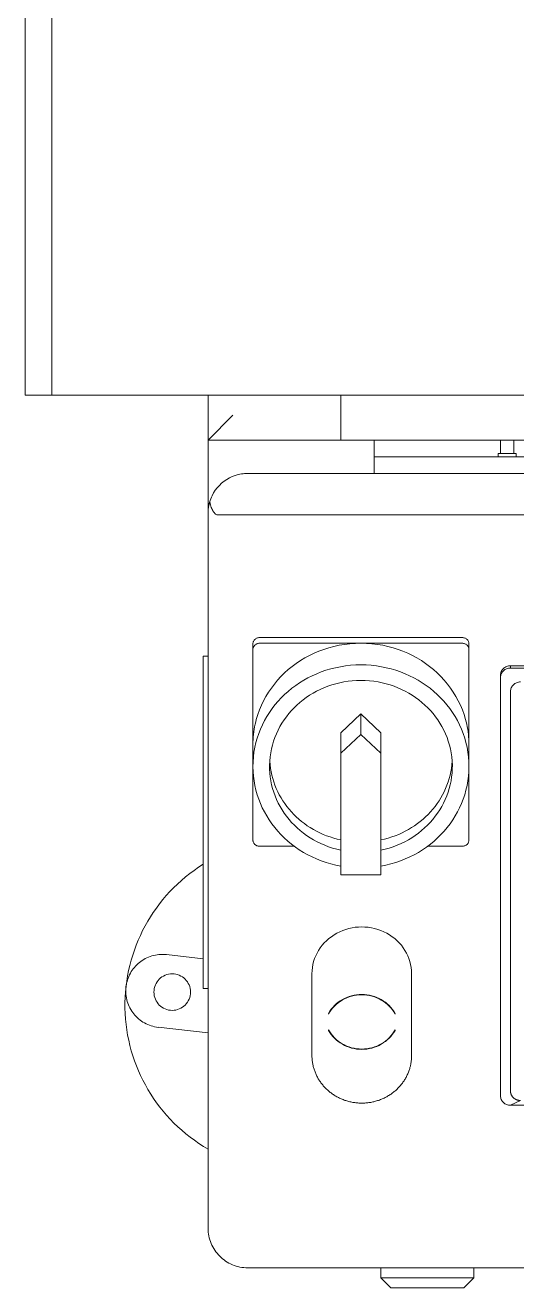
# Model space of a CAD drawing. Extents: x -681219 to -550379, y -242630 to -158199.
# Drawn here: x -672009.9 to -671862, y -214465.5 to -214085.7 of the extents above; entities that cross this region are included whole.
import ezdxf

# ---------------------------------------------------------------- set-up
doc = ezdxf.new("R2010")
doc.units = 0
doc.header["$LTSCALE"] = 1000
doc.linetypes.add('DASHED2', pattern=[9.525, 6.35, -3.175])
doc.layers.get('0').update_dxf_attribs({"linetype": 'CONTINUOUS'})
doc.layers.add('future', color=4, linetype='DASHED2', lineweight=0)

# ---------------------------------------------------------------- blocks, each defined once
blk = doc.blocks.new('A$Caddf9ae6')
at = {"color": 0}
for p, q in [((-280.69, -3090.97), (-280.69, -3534.97)), ((-316.69, -3484.97), (-316.69, -3140.97)), ((-543.19, -3149.97), (-543.19, -3475.97)), ((-304.19, -3475.97), (-304.19, -3149.97)), ((-294.19, -3447.97), (-294.19, -3177.97)), ((-299.19, -3437.97), (-299.19, -3187.97)), ((-494.3, -3222.97), (-494.3, -3396.97)), ((-494.3, -3222.97), (-494.3, -3396.97)), ((-362.74, -3396.97), (-362.74, -3222.97)), ((-362.74, -3396.97), (-362.74, -3222.97)), ((-362.06, -3222.97), (-362.06, -3396.97)), ((-362.06, -3222.97), (-362.06, -3396.97)), ((-494.3, -3396.97), (-492.85, -3393.97)), ((-492.85, -3393.97), (-494.3, -3396.97)), ((-299.19, -3395.22), (-298.19, -3395.22)), ((-298.19, -3400.72), (-298.19, -3395.22)), ((-369.75, -3396.97), (-490.03, -3396.97)), ((-369.75, -3396.97), (-490.03, -3396.97)), ((-362.06, -3396.97), (-362.74, -3396.97)), ((-362.06, -3396.97), (-362.74, -3396.97)), ((-298.19, -3395.97), (-294.19, -3395.97)), ((-491.48, -3399.97), (-365.56, -3399.97)), ((-491.48, -3399.97), (-365.56, -3399.97)), ((-365.56, -3399.97), (-364.88, -3399.97)), ((-365.56, -3399.97), (-364.88, -3399.97)), ((-299.19, -3400.72), (-298.19, -3400.72)), ((-298.19, -3399.97), (-294.19, -3399.97)), ((-549.19, -3410.97), (-546.19, -3407.97)), ((-546.19, -3407.97), (-546.19, -3435.97)), ((-543.19, -3407.97), (-546.19, -3407.97)), ((-543.19, -3435.97), (-543.19, -3407.97)), ((-414.49, -3409.47), (-392.33, -3409.47)), ((-385.83, -3409.47), (-392.33, -3409.47)), ((-385.83, -3409.47), (-357.17, -3409.47)), ((-355.46, -3409.47), (-357.17, -3409.47)), ((-549.19, -3432.97), (-549.19, -3410.97)), ((-543.19, -3411.97), (-543.19, -3411.97)), ((-416.37, -3421.93), (-416.37, -3411.47)), ((-355.29, -3411.47), (-355.29, -3441.97)), ((-353.58, -3472.47), (-353.58, -3411.47)), ((-455.75, -3426.72), (-479.25, -3426.72)), ((-454.73, -3426.72), (-455.75, -3426.72)), ((-549.19, -3432.97), (-546.19, -3435.97)), ((-543.19, -3431.97), (-543.19, -3431.97)), ((-471.77, -3431.72), (-471.56, -3431.72)), ((-466.86, -3431.72), (-466.65, -3431.72)), ((-543.19, -3435.97), (-546.19, -3435.97)), ((-425.01, -3435.97), (-388.36, -3435.97)), ((-425.01, -3447.97), (-425.01, -3435.97)), ((-388.36, -3435.97), (-382.72, -3441.97)), ((-382.21, -3435.97), (-388.36, -3435.97)), ((-376.57, -3441.97), (-382.21, -3435.97)), ((-299.2, -3437.97), (-304.19, -3437.97)), ((-294.19, -3437.97), (-299.2, -3437.97)), ((-382.72, -3441.97), (-388.36, -3447.97)), ((-376.57, -3441.97), (-382.72, -3441.97)), ((-382.21, -3447.97), (-376.57, -3441.97)), ((-355.29, -3441.97), (-355.29, -3472.47)), ((-388.36, -3447.97), (-425.01, -3447.97)), ((-388.36, -3447.97), (-382.21, -3447.97)), ((-294.19, -3447.97), (-286.69, -3447.97)), ((-294.19, -3447.97), (-294.19, -3487.97)), ((-286.69, -3447.97), (-280.69, -3447.97)), ((-280.69, -3447.97), (-286.19, -3447.97)), ((-471.56, -3451.72), (-471.77, -3451.72)), ((-466.65, -3451.72), (-466.86, -3451.72)), ((-479.25, -3456.72), (-455.75, -3456.72)), ((-454.73, -3456.72), (-455.75, -3456.72)), ((-416.37, -3472.47), (-416.37, -3462.01)), ((-392.33, -3474.47), (-414.49, -3474.47)), ((-385.83, -3474.47), (-392.33, -3474.47)), ((-357.17, -3474.47), (-385.83, -3474.47)), ((-357.17, -3474.47), (-355.46, -3474.47)), ((-294.19, -3487.97), (-286.69, -3480.47)), ((-531.19, -3487.97), (-316.19, -3487.97)), ((-472.49, -3487.97), (-470.84, -3502.94)), ((-459.19, -3489.47), (-459.19, -3487.97)), ((-449.19, -3489.47), (-459.19, -3489.47)), ((-448.97, -3500.52), (-450.19, -3489.47)), ((-449.19, -3489.47), (-369.19, -3489.47)), ((-359.19, -3489.47), (-369.19, -3489.47)), ((-359.19, -3487.97), (-359.19, -3489.47)), ((-316.19, -3487.97), (-294.19, -3487.97)), ((-294.19, -3487.97), (-280.69, -3487.97)), ((-256.69, -3534.97), (-280.69, -3534.97)), ((-280.69, -3534.97), (-280.69, -3542.97)), ((-280.69, -3534.97), (-256.69, -3534.97)), ((-256.69, -3534.97), (265.31, -3534.97)), ((265.31, -3534.97), (-256.69, -3534.97)), ((-256.69, -3542.97), (-280.69, -3542.97)), ((-256.69, -3542.97), (265.31, -3542.97))]:
    blk.add_line(p, q, dxfattribs=at)
blk.add_circle((-460.24, -3498.75), 5.5, dxfattribs=at)
for centre, radius, start, end in [((-531.19, -3475.97), 12, 180, 270), ((-316.19, -3475.97), 12, 286.5871, 0), ((-464.19, -3462.97), 50, 210, 327.9945), ((-459.91, -3501.73), 11, 186.3005, 6.3005)]:
    blk.add_arc(centre, radius, start, end, dxfattribs=at)
for centre, major_axis, ratio, start_param, end_param in [((-490.03, -3393.97), (0, 3), 0.939693, 1.570796, 2.03293), ((-490.03, -3393.97), (0, -3), 0.939693, 4.712389, 6.283185), ((-490.03, -3393.97), (0, 3), 0.939693, 2.054296, 2.258524), ((-369.75, -3393.97), (0, -3), 0.939693, 0, 1.570796), ((-369.75, -3393.97), (0, -3), 0.939693, 0, 1.570796), ((-491.48, -3396.97), (0, -3), 0.939693, 4.712389, 6.283185), ((-491.48, -3396.97), (0, -3), 0.939693, 4.712389, 6.283185), ((-490.03, -3393.97), (0, 3), 0.939693, 2.285461, 2.427598), ((-490.03, -3393.97), (0, 3), 0.939693, 2.45698, 2.661628), ((-490.03, -3393.97), (0, -3), 0.939693, 5.828593, 6.283185), ((-365.56, -3396.97), (0, -3), 0.939693, 0, 1.570796), ((-365.56, -3396.97), (0, -3), 0.939693, 0, 1.570796), ((-364.88, -3396.97), (0, -3), 0.939693, 0, 1.570796), ((-364.88, -3396.97), (0, -3), 0.939693, 0, 1.570796), ((-392.33, -3441.97), (0, 32.5), 0.939693, 1.756477, 7.668301), ((-414.49, -3411.47), (0, 2), 0.939693, 0, 1.570796), ((-385.83, -3441.97), (0, 32.5), 0.939693, 4.712389, 6.283185), ((-357.17, -3411.47), (0, 2), 0.939693, 4.712389, 6.283185), ((-355.46, -3411.47), (0, 2), 0.939693, 4.712389, 6.283185), ((-392.33, -3441.97), (0, 27.5), 0.939693, 1.790747, 7.634031), ((-389.25, -3441.97), (0, 27.5), 0.939693, 0.059594, 1.350845), ((-454.73, -3441.72), (0, -15), 0.939693, 0, 3.141593), ((-466.86, -3441.72), (0, 11.28), 0.939693, 0.481075, 2.660518), ((-466.83, -3441.72), (0, -11.28), 0.939693, 3.622667, 5.802111), ((-466.86, -3441.72), (0, -11.18), 0.939693, 3.60524, 5.819538), ((-471.56, -3441.72), (0, 11.18), 0.939693, 3.60524, 5.819538), ((-471.53, -3441.72), (0, -11.18), 0.939693, 0.463648, 2.677945), ((-471.56, -3441.72), (0, -11.28), 0.939693, 0.481075, 2.660518), ((-385.83, -3441.97), (0, -32.5), 0.939693, 0, 1.570796), ((-389.25, -3441.97), (0, -27.5), 0.939693, 4.93234, 6.223591), ((-414.49, -3472.47), (0, -2), 0.939693, 4.712389, 6.283185), ((-357.17, -3472.47), (0, -2), 0.939693, 0, 1.570796), ((-355.46, -3472.47), (0, -2), 0.939693, 0, 1.570796), ((-307.92, -3484.97), (-8.77, 0), 0.34202, 0, 0.985499)]:
    blk.add_ellipse(centre, major_axis=major_axis, ratio=ratio, start_param=start_param, end_param=end_param, dxfattribs=at)
for points, knots in [([(-479.25, -3456.72), (-480.76, -3456.72), (-482.27, -3456.47), (-485.15, -3455.49), (-486.51, -3454.76), (-488.97, -3452.9), (-490.05, -3451.76), (-491.83, -3449.18), (-492.53, -3447.73), (-493.45, -3444.67), (-493.67, -3443.05), (-493.61, -3439.82), (-493.33, -3438.21), (-492.28, -3435.15), (-491.52, -3433.71), (-489.6, -3431.17), (-488.44, -3430.06), (-485.85, -3428.29), (-484.43, -3427.63), (-481.74, -3426.89), (-480.49, -3426.72), (-479.25, -3426.72)], [4.712389, 4.712389, 4.712389, 4.712389, 5.021103, 5.021103, 5.332203, 5.332203, 5.649266, 5.649266, 5.973146, 5.973146, 6.30203, 6.30203, 6.632577, 6.632577, 6.961016, 6.961016, 7.284018, 7.284018, 7.599997, 7.599997, 7.853982, 7.853982, 7.853982, 7.853982]), ([(-316.19, -3487.97), (-315.48, -3487.97), (-314.71, -3487.9), (-313.54, -3487.68), (-313.15, -3487.58), (-312.76, -3487.47)], [0, 0, 0, 0, 0.28456, 0.28456, 0.4294258, 0.4294258, 0.4294258, 0.4294258])]:
    blk.add_open_spline(points, degree=3, knots=knots, dxfattribs=at)

msp = doc.modelspace()

# ---------------------------------------------------------------- block references
at = {"layer": 'future', "xscale": -1, "rotation": 270}
msp.add_blockref('A$Caddf9ae6', (-668466.9156, -213916.3249), dxfattribs=at)

doc.saveas('drawing.dxf')
